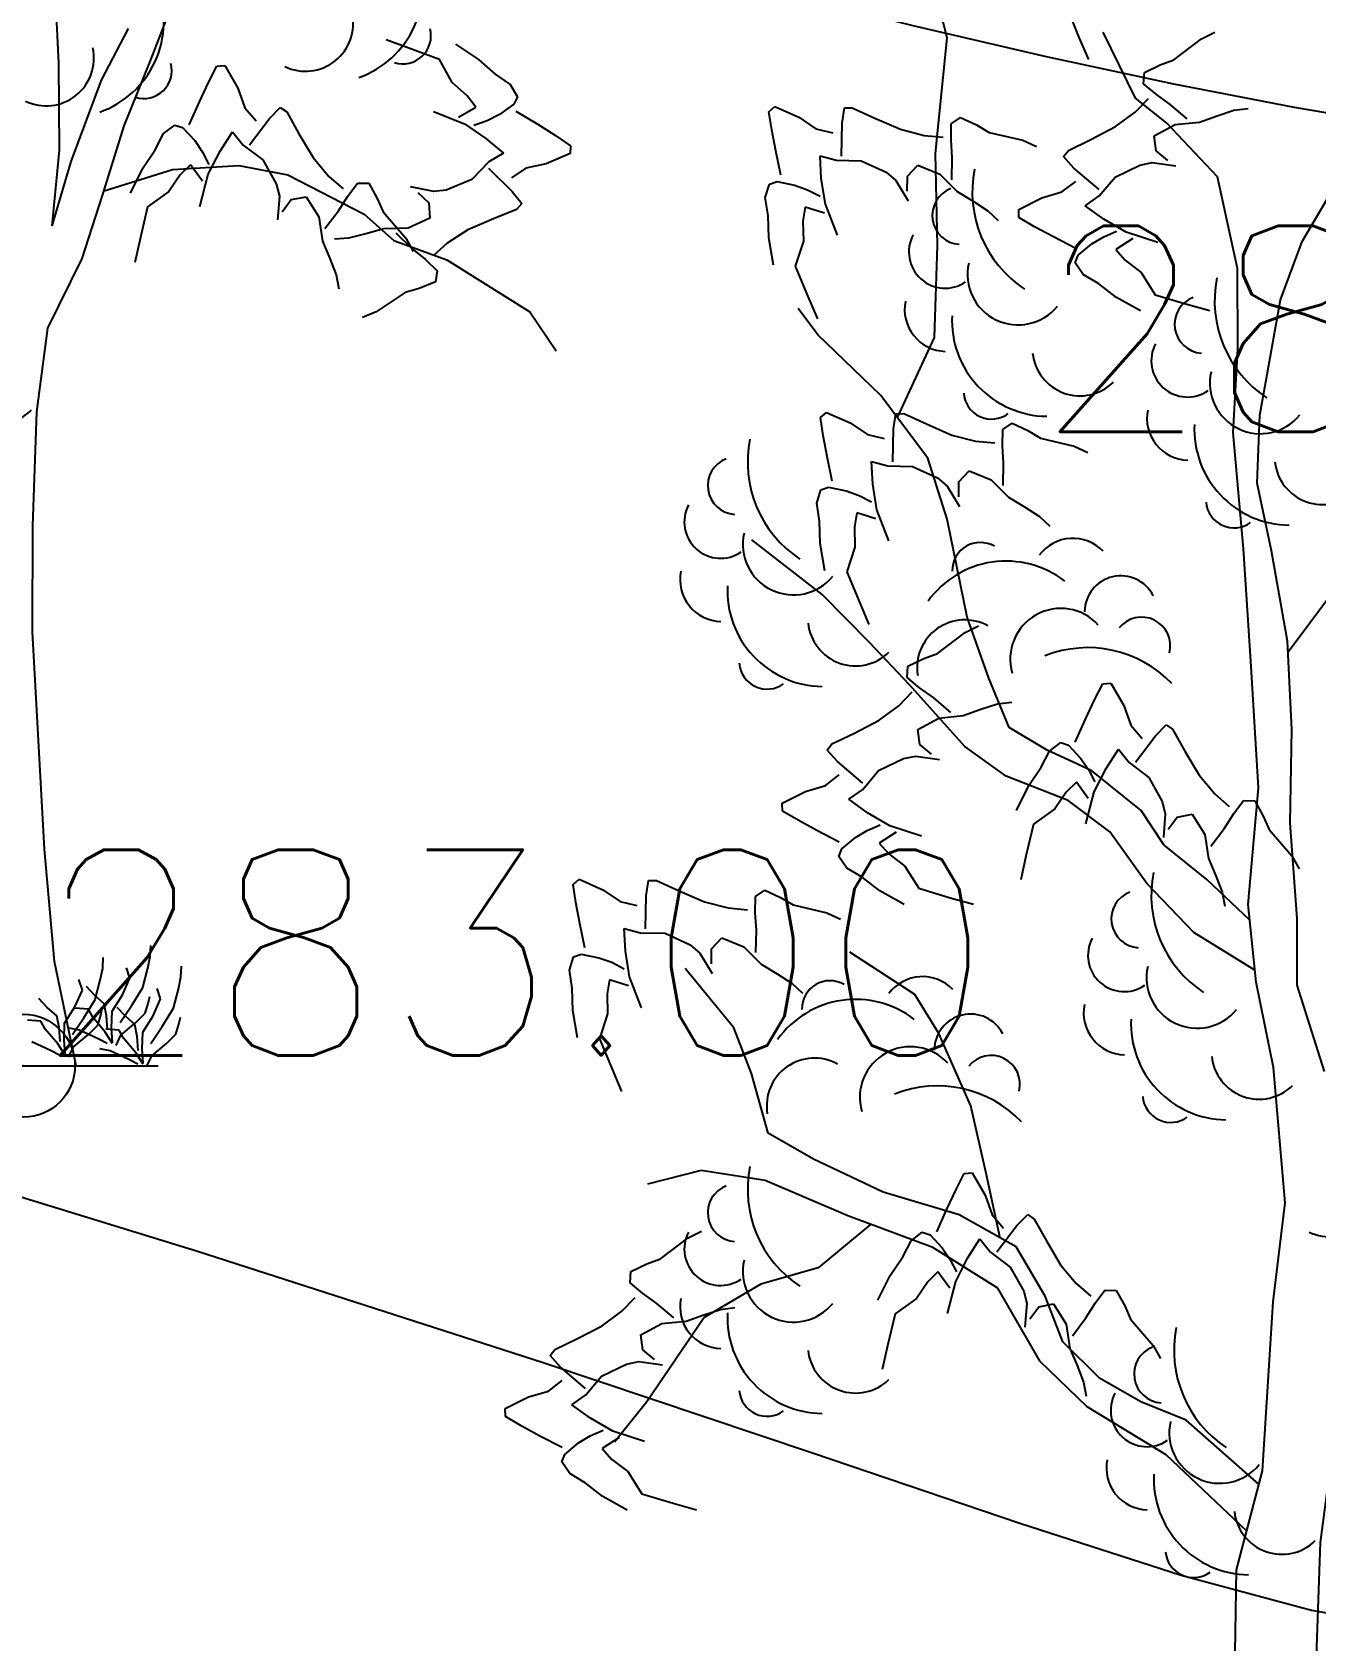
# Model space of a CAD drawing. Header units: millimetres. Extents: x 524954 to 526204, y 9523489 to 9524010.
# Drawn here: x 525739.33 to 525745.57, y 9523777.91 to 9523785.73 of the extents above; entities that cross this region are included whole.
import ezdxf
from ezdxf.enums import TextEntityAlignment as Align

# ---------------------------------------------------------------- set-up
doc = ezdxf.new("R2010")
doc.units = ezdxf.units.MM
doc.header["$PDMODE"] = 32
doc.header["$PDSIZE"] = 0.5
doc.linetypes.add('ACAD_ISO12W100', pattern=[21, 12, -3, 0, -3, 0, -3])
for name, color, linetype in [('Arbre', 34, 'ACAD_ISO12W100'), ('CN_01_00', 3, 'Continuous'), ('CN_02_00', 4, 'Continuous'), ('TopoAlt', 3, 'Continuous'), ('TOPOJIS', 7, 'Continuous')]:
    doc.layers.add(name, color=color, linetype=linetype)
doc.styles.add('Simplex 1.0', font='Simplex.shx', dxfattribs={"width": 0.99, "height": 1})

# ---------------------------------------------------------------- blocks, each defined once
blk = doc.blocks.new('TCPOINT M')
at = {"color": 0}
blk.add_point((0, 0), dxfattribs=at)
at = {"layer": 'TopoAlt', "style": 'Simplex 1.0', "width": 0.99}
blk.add_attdef('ALT', (0.15, 0.15), '', height=1, dxfattribs=at)
blk = doc.blocks.new('v088')
at = {"linetype": 'Continuous'}
for p, q in [((-1.7492, 10.4915), (-1.8168, 10.7513)), ((-1.8059, 9.9306), (-1.7492, 10.4915)), ((-0.8352, 10.1996), (-0.9911, 10.5198)), ((-0.6834, 10.0784), (-0.8352, 10.1996)), ((-0.4354, 9.8162), (-0.6834, 10.0784)), ((-1.7966, 9.483), (-1.8059, 9.9306)), ((-0.339, 9.3704), (-0.4354, 9.8162)), ((-0.0246, 9.5014), (0.1676, 9.8288)), ((-1.8121, 9.0349), (-1.7966, 9.483)), ((-0.1306, 9.2193), (-0.0246, 9.5014)), ((-0.337, 8.9787), (-0.339, 9.3704)), ((-2.3783, 9.048), (-2.4742, 9.1766)), ((-0.1861, 8.901), (-0.1306, 9.2193)), ((-2.0737, 8.7558), (-2.3783, 9.048)), ((-1.992, 8.6473), (-1.8121, 9.0349)), ((-0.3597, 8.574), (-0.337, 8.9787)), ((-0.2308, 8.6575), (-0.1861, 8.901)), ((-1.8434, 8.4497), (-2.0737, 8.7558)), ((-0.2426, 8.3277), (-0.2308, 8.6575)), ((-0.3105, 8.0091), (-0.3597, 8.574)), ((-1.7501, 8.1531), (-1.8434, 8.4497)), ((-0.1735, 7.9995), (-0.2426, 8.3277)), ((-1.6531, 7.6763), (-1.7501, 8.1531)), ((-2.3581, 7.786), (-2.6995, 8.0525)), ((-0.2742, 7.4626), (-0.3105, 8.0091)), ((-0.0959, 7.5596), (-0.1735, 7.9995)), ((-0.0934, 7.5087), (0.2621, 7.9837)), ((-2.1294, 7.5544), (-2.3581, 7.786)), ((-1.5474, 7.38), (-1.6531, 7.6763)), ((-1.9323, 7.3471), (-2.1294, 7.5544)), ((-0.0745, 7.1309), (-0.0959, 7.5596)), ((-0.2365, 6.8477), (-0.2742, 7.4626)), ((-1.4491, 7.1395), (-1.5474, 7.38)), ((-1.6648, 7.048), (-1.9323, 7.3471)), ((-1.2665, 7.0314), (-1.4491, 7.1395)), ((-0.0837, 6.6768), (-0.0745, 7.1309)), ((-1.4628, 6.9029), (-1.6648, 7.048)), ((-1.0467, 6.9303), (-1.2665, 7.0314)), ((-1.1618, 6.7848), (-1.4628, 6.9029)), ((-0.8063, 6.7363), (-1.0467, 6.9303)), ((-0.2869, 6.2807), (-0.2365, 6.8477)), ((-0.9597, 6.6336), (-1.1618, 6.7848)), ((-0.6972, 6.5707), (-0.8063, 6.7363)), ((-0.0491, 6.2111), (-0.0837, 6.6768)), ((-0.7803, 6.3824), (-0.9597, 6.6336)), ((-0.4884, 6.4009), (-0.6972, 6.5707)), ((-0.5514, 6.1446), (-0.7803, 6.3824)), ((-0.2789, 6.2036), (-0.4884, 6.4009)), ((-0.2479, 5.9022), (-0.2869, 6.2807)), ((-0.0486, 5.8877), (-0.0491, 6.2111)), ((-0.2539, 5.9607), (-0.5514, 6.1446)), ((-1.9071, 5.8427), (-2.2223, 6.0475)), ((-2.7868, 5.6812), (-3.0229, 5.9686)), ((-0.1646, 5.4873), (-0.2479, 5.9022)), ((0.0846, 5.4676), (-0.0486, 5.8877)), ((-1.7911, 5.6523), (-1.9071, 5.8427)), ((-2.7013, 5.4591), (-2.7868, 5.6812)), ((-1.6346, 5.3011), (-1.7911, 5.6523)), ((-0.1073, 4.8293), (-0.1646, 5.4873)), ((-2.6206, 5.1685), (-2.7013, 5.4591)), ((-1.5592, 4.9668), (-1.6346, 5.3011)), ((-2.4003, 5.0425), (-2.6206, 5.1685)), ((0.6191, 4.888), (0.7312, 5.1764)), ((-2.0611, 4.8817), (-2.4003, 5.0425)), ((0.1717, 4.8724), (0.1613, 5.0712)), ((0.3786, 4.7897), (0.5102, 5.0412)), ((-2.9464, 4.9876), (-3.2062, 4.92)), ((-2.6344, 4.9381), (-2.9464, 4.9876)), ((-2.2328, 4.7662), (-2.6344, 4.9381)), ((-1.4917, 4.6586), (-1.5592, 4.9668)), ((-1.6919, 4.7713), (-2.0611, 4.8817)), ((0.1743, 4.4496), (0.1717, 4.8724)), ((0.489, 4.5681), (0.6191, 4.888)), ((-1.415, 4.6154), (-1.6919, 4.7713)), ((-0.1657, 4.3492), (-0.1073, 4.8293)), ((0.2314, 4.3948), (0.3786, 4.7897)), ((-2.1227, 4.7254), (-2.3768, 4.5144)), ((-1.8192, 4.6131), (-2.2328, 4.7662)), ((-1.5041, 4.4145), (-1.8192, 4.6131)), ((-1.2732, 4.3758), (-1.415, 4.6154)), ((0.3841, 4.2301), (0.489, 4.5681)), ((-2.3768, 4.5144), (-2.655, 4.434)), ((-2.655, 4.434), (-2.9315, 4.2727)), ((-1.2976, 4.0581), (-1.5041, 4.4145)), ((0.1384, 4.0819), (0.1743, 4.4496)), ((0.1384, 4.0819), (0.2314, 4.3948)), ((-1.1877, 4.1537), (-1.2732, 4.3758)), ((-0.2169, 3.5272), (-0.1657, 4.3492)), ((0.3911, 4.2526), (0.7235, 4.3553)), ((0.7235, 4.3553), (1.0465, 4.3745)), ((1.0465, 4.3745), (1.2838, 4.3297)), ((1.2838, 4.3297), (1.6547, 4.1385)), ((-2.9315, 4.2727), (-3.209, 3.8627)), ((0.2848, 3.9233), (0.3841, 4.2301)), ((-1.0099, 3.9771), (-1.1877, 4.1537)), ((1.6547, 4.1385), (1.8004, 4.0109)), ((-1.0692, 3.839), (-1.2976, 4.0581)), ((1.8004, 4.0109), (2.0573, 3.9168)), ((-0.8085, 3.8631), (-1.0099, 3.9771)), ((0.1177, 3.584), (0.2848, 3.9233)), ((2.0573, 3.9168), (2.4606, 3.664)), ((-3.209, 3.8627), (-3.3666, 3.6666)), ((-0.6849, 3.6045), (-1.0692, 3.839)), ((-0.589, 3.7744), (-0.8085, 3.8631)), ((-0.2343, 3.4611), (-0.589, 3.7744)), ((-0.2941, 3.234), (-0.6849, 3.6045)), ((2.4606, 3.664), (2.589, 3.4739)), ((-0.3436, 3.0457), (-0.2169, 3.5272)), ((0.064, 3.1786), (0.1177, 3.584)), ((0.0445, 2.6247), (0.064, 3.1786)), ((-0.3518, 2.5418), (-0.3436, 3.0457)), ((0.0429, 2.1085), (0.0445, 2.6247)), ((0.1022, 1.0525), (0.0429, 2.1085)), ((0.151, 0.5063), (0.1022, 1.0525)), ((0.2565, 0), (0.151, 0.5063)), ((-0.6539, 0), (0.6539, 0))]:
    blk.add_line(p, q, dxfattribs=at)
at = {"color": 3, "linetype": 'Continuous'}
for p, q in [((-1.1708, 10.642), (-1.1094, 10.4942)), ((-1.1094, 10.4942), (-1.0628, 10.3867)), ((-0.648, 10.3846), (-0.514, 10.4875)), ((-0.514, 10.4875), (-0.4484, 10.5194)), ((-0.7957, 10.2682), (-0.7912, 10.3231)), ((-0.7912, 10.3231), (-0.7146, 10.3603)), ((-0.7146, 10.3603), (-0.648, 10.3846)), ((-0.7348, 10.218), (-0.7957, 10.2682)), ((-0.8359, 10.1311), (-0.7709, 10.1978)), ((-0.6662, 10.1688), (-0.7348, 10.218)), ((-0.5833, 10.0982), (-0.6662, 10.1688)), ((-2.6162, 10.1323), (-2.587, 10.1577)), ((-2.6028, 10.0456), (-2.6162, 10.1323)), ((-2.587, 10.1577), (-2.4712, 10.1066)), ((-2.4712, 10.1066), (-2.3879, 10.0492)), ((-2.2608, 10.0773), (-2.2494, 10.1511)), ((-2.2494, 10.1511), (-2.2113, 10.1522)), ((-2.2113, 10.1522), (-2.101, 10.101)), ((-2.101, 10.101), (-1.977, 10.0475)), ((-1.7301, 10.0737), (-1.6848, 10.1049)), ((-1.6848, 10.1049), (-1.6075, 10.069)), ((-0.9313, 10.0604), (-0.8359, 10.1311)), ((-0.5231, 10.0829), (-0.4378, 10.1134)), ((-0.4378, 10.1134), (-0.3559, 10.1397)), ((-0.3559, 10.1397), (-0.2873, 10.1487)), ((-2.5835, 9.9428), (-2.6028, 10.0456)), ((-2.3879, 10.0492), (-2.3057, 10.0298)), ((-2.2643, 9.9167), (-2.2608, 10.0773)), ((-1.977, 10.0475), (-1.8618, 10.0181)), ((-1.8618, 10.0181), (-1.7691, 10.0099)), ((-1.7305, 9.9947), (-1.7301, 10.0737)), ((-1.6075, 10.069), (-1.5466, 10.0327)), ((-1.5466, 10.0327), (-1.3822, 9.9939)), ((-1.0512, 9.9981), (-0.9313, 10.0604)), ((-0.7431, 10.0152), (-0.6418, 10.0712)), ((-0.7336, 9.9427), (-0.7431, 10.0152)), ((-0.6418, 10.0712), (-0.5231, 10.0829)), ((-2.5582, 9.8238), (-2.5835, 9.9428)), ((-1.7254, 9.9105), (-1.7305, 9.9947)), ((-1.3822, 9.9939), (-1.316, 9.9632)), ((-1.1838, 9.9148), (-1.1606, 9.945)), ((-1.1606, 9.945), (-1.0512, 9.9981)), ((-0.677, 9.8958), (-0.7336, 9.9427)), ((-2.3678, 9.9191), (-2.2883, 9.8969)), ((-2.3619, 9.8077), (-2.3678, 9.9191)), ((-2.2883, 9.8969), (-2.1685, 9.895)), ((-2.1685, 9.895), (-2.0471, 9.8386)), ((-1.9432, 9.8199), (-1.893, 9.873)), ((-1.893, 9.873), (-1.7856, 9.8299)), ((-1.7277, 9.8016), (-1.7254, 9.9105)), ((-1.1339, 9.8592), (-1.1838, 9.9148)), ((-1.0116, 9.755), (-1.1339, 9.8592)), ((-0.9342, 9.8156), (-0.8138, 9.874)), ((-0.8138, 9.874), (-0.7533, 9.8858)), ((-0.7533, 9.8858), (-0.6387, 9.8698)), ((-2.634, 9.7155), (-2.6142, 9.7814)), ((-2.6142, 9.7814), (-2.5764, 9.7933)), ((-2.5764, 9.7933), (-2.4916, 9.7768)), ((-2.4916, 9.7768), (-2.4283, 9.7541)), ((-2.3419, 9.6831), (-2.3619, 9.8077)), ((-2.0471, 9.8386), (-1.9997, 9.7992)), ((-1.9997, 9.7992), (-1.9397, 9.7002)), ((-1.9438, 9.7464), (-1.9432, 9.8199)), ((-1.7856, 9.8299), (-1.7015, 9.7452)), ((-1.1923, 9.7429), (-1.1254, 9.7944)), ((-1.0114, 9.724), (-0.9342, 9.8156)), ((-2.6206, 9.6288), (-2.634, 9.7155)), ((-2.4283, 9.7541), (-2.3676, 9.7232)), ((-1.7015, 9.7452), (-1.624, 9.6985)), ((-1.624, 9.6985), (-1.5519, 9.6516)), ((-1.4022, 9.6572), (-1.2895, 9.7147)), ((-1.2895, 9.7147), (-1.1923, 9.7429)), ((-1.0789, 9.6763), (-1.0114, 9.724)), ((-2.6175, 9.52), (-2.6206, 9.6288)), ((-2.4395, 9.6694), (-2.4511, 9.6011)), ((-2.3461, 9.6395), (-2.4395, 9.6694)), ((-2.2831, 9.5325), (-2.3419, 9.6831)), ((-1.5519, 9.6516), (-1.5015, 9.6041)), ((-1.401, 9.6186), (-1.4022, 9.6572)), ((-1.3254, 9.5742), (-1.401, 9.6186)), ((-0.9888, 9.6106), (-1.0789, 9.6763)), ((-2.4511, 9.6011), (-2.4483, 9.5032)), ((-1.2335, 9.5242), (-1.3254, 9.5742)), ((-0.9892, 9.5252), (-0.9269, 9.5527)), ((-0.8796, 9.5473), (-0.9888, 9.6106)), ((-0.7257, 9.4976), (-0.8796, 9.5473)), ((-2.5946, 9.3874), (-2.6175, 9.52)), ((-2.4483, 9.5032), (-2.4883, 9.3823)), ((-1.1253, 9.4685), (-1.2335, 9.5242)), ((-1.1132, 9.4352), (-1.0467, 9.4905)), ((-1.0467, 9.4905), (-0.9892, 9.5252)), ((-0.8484, 9.5165), (-0.9306, 9.463)), ((-0.9306, 9.463), (-0.885, 9.4108)), ((-2.4883, 9.3823), (-2.4269, 9.2344)), ((-1.1278, 9.3984), (-1.1132, 9.4352)), ((-1.0892, 9.3413), (-1.1278, 9.3984)), ((-0.885, 9.4108), (-0.8073, 9.3511)), ((-1.0136, 9.2969), (-1.0892, 9.3413)), ((-0.8073, 9.3511), (-0.7389, 9.2437)), ((-2.4269, 9.2344), (-2.3802, 9.1269)), ((-0.9273, 9.2307), (-1.0136, 9.2969)), ((-0.81, 9.1646), (-0.9273, 9.2307)), ((-0.7389, 9.2437), (-0.5855, 9.1979)), ((-0.5855, 9.1979), (-0.4727, 9.1661)), ((-2.3661, 8.6466), (-2.3369, 8.6719)), ((-2.3527, 8.5599), (-2.3661, 8.6466)), ((-2.3369, 8.6719), (-2.2212, 8.6209)), ((-2.2212, 8.6209), (-2.1379, 8.5634)), ((-2.0108, 8.5916), (-1.9993, 8.6654)), ((-1.9993, 8.6654), (-1.9613, 8.6665)), ((-1.9613, 8.6665), (-1.8509, 8.6153)), ((-1.8509, 8.6153), (-1.7269, 8.5617)), ((-1.4801, 8.5879), (-1.4347, 8.6192)), ((-1.4347, 8.6192), (-1.3575, 8.5833)), ((-2.3334, 8.4571), (-2.3527, 8.5599)), ((-2.1379, 8.5634), (-2.0557, 8.544)), ((-2.0143, 8.4309), (-2.0108, 8.5916)), ((-1.7269, 8.5617), (-1.6118, 8.5324)), ((-1.6118, 8.5324), (-1.519, 8.5242)), ((-1.4805, 8.509), (-1.4801, 8.5879)), ((-1.3575, 8.5833), (-1.2966, 8.547)), ((-1.2966, 8.547), (-1.1322, 8.5082)), ((-2.3082, 8.3381), (-2.3334, 8.4571)), ((-1.4754, 8.4248), (-1.4805, 8.509)), ((-1.1322, 8.5082), (-1.066, 8.4775)), ((-2.1178, 8.4334), (-2.0382, 8.4112)), ((-2.1118, 8.322), (-2.1178, 8.4334)), ((-2.0382, 8.4112), (-1.9184, 8.4092)), ((-1.9184, 8.4092), (-1.7971, 8.3529)), ((-1.6931, 8.3341), (-1.643, 8.3873)), ((-1.643, 8.3873), (-1.5356, 8.3441)), ((-1.4776, 8.3159), (-1.4754, 8.4248)), ((-2.384, 8.2298), (-2.3641, 8.2956)), ((-2.3641, 8.2956), (-2.3264, 8.3076)), ((-2.3264, 8.3076), (-2.2415, 8.291)), ((-2.2415, 8.291), (-2.1783, 8.2684)), ((-2.0919, 8.1974), (-2.1118, 8.322)), ((-1.7971, 8.3529), (-1.7497, 8.3134)), ((-1.7497, 8.3134), (-1.6897, 8.2145)), ((-1.6937, 8.2606), (-1.6931, 8.3341)), ((-1.5356, 8.3441), (-1.4515, 8.2595)), ((-2.3706, 8.1431), (-2.384, 8.2298)), ((-2.1783, 8.2684), (-2.1175, 8.2375)), ((-1.4515, 8.2595), (-1.374, 8.2128)), ((-1.374, 8.2128), (-1.3019, 8.1659)), ((-2.3674, 8.0343), (-2.3706, 8.1431)), ((-2.1895, 8.1837), (-2.2011, 8.1153)), ((-2.0961, 8.1537), (-2.1895, 8.1837)), ((-2.0331, 8.0467), (-2.0919, 8.1974)), ((-1.3019, 8.1659), (-1.2515, 8.1184)), ((-2.2011, 8.1153), (-2.1982, 8.0174)), ((-2.3445, 7.9016), (-2.3674, 8.0343)), ((-2.1982, 8.0174), (-2.2383, 7.8966)), ((-2.2383, 7.8966), (-2.1768, 7.7487)), ((-2.1768, 7.7487), (-2.1302, 7.6412)), ((-1.7972, 7.4997), (-1.6632, 7.6026)), ((-1.6632, 7.6026), (-1.5976, 7.6345)), ((-1.9448, 7.3833), (-1.9404, 7.4382)), ((-1.9404, 7.4382), (-1.8638, 7.4754)), ((-1.8638, 7.4754), (-1.7972, 7.4997)), ((-1.8839, 7.3331), (-1.9448, 7.3833)), ((-1.0336, 7.2746), (-0.9936, 7.3527)), ((-0.9936, 7.3527), (-0.9551, 7.3561)), ((-0.9551, 7.3561), (-0.8913, 7.2468)), ((-1.985, 7.2461), (-1.9201, 7.3129)), ((-1.8154, 7.2839), (-1.8839, 7.3331)), ((-1.7325, 7.2133), (-1.8154, 7.2839)), ((-1.0783, 7.18), (-1.0336, 7.2746)), ((-2.0805, 7.1754), (-1.985, 7.2461)), ((-1.791, 7.1862), (-1.6722, 7.1979)), ((-1.6722, 7.1979), (-1.587, 7.2285)), ((-1.587, 7.2285), (-1.5051, 7.2548)), ((-1.5051, 7.2548), (-1.4365, 7.2638)), ((-0.8913, 7.2468), (-0.8575, 7.1514)), ((-2.2004, 7.1132), (-2.0805, 7.1754)), ((-1.8923, 7.1303), (-1.791, 7.1862)), ((-1.8828, 7.0578), (-1.8923, 7.1303)), ((-1.1277, 7.0688), (-1.0783, 7.18)), ((-0.8575, 7.1514), (-0.8023, 7.0875)), ((-0.7381, 7.0997), (-0.6855, 7.1528)), ((-0.6855, 7.1528), (-0.654, 7.1313)), ((-0.654, 7.1313), (-0.5947, 7.0251)), ((-2.333, 7.0298), (-2.3098, 7.06)), ((-2.3098, 7.06), (-2.2004, 7.1132)), ((-1.8262, 7.0109), (-1.8828, 7.0578)), ((-1.2526, 7.0255), (-1.1978, 7.0672)), ((-1.1978, 7.0672), (-1.1602, 7.0548)), ((-1.1602, 7.0548), (-1.1012, 6.9916)), ((-0.8351, 6.9716), (-0.7381, 7.0997)), ((-2.283, 6.9743), (-2.333, 7.0298)), ((-2.1607, 6.8701), (-2.283, 6.9743)), ((-2.0833, 6.9307), (-1.963, 6.9891)), ((-1.963, 6.9891), (-1.9025, 7.0009)), ((-1.9025, 7.0009), (-1.7879, 6.9849)), ((-1.2925, 6.9474), (-1.2526, 7.0255)), ((-1.1012, 6.9916), (-1.0633, 6.9361)), ((-0.978, 6.9406), (-0.9175, 7.0343)), ((-0.9175, 7.0343), (-0.8661, 6.9697)), ((-0.8661, 6.9697), (-0.7702, 6.8978)), ((-0.5947, 7.0251), (-0.5257, 6.909)), ((-2.3415, 6.858), (-2.2745, 6.9095)), ((-2.1606, 6.8391), (-2.0833, 6.9307)), ((-1.3538, 6.8575), (-1.2925, 6.9474)), ((-1.0633, 6.9361), (-1.0322, 6.8755)), ((-1.0349, 6.828), (-0.978, 6.9406)), ((-0.7702, 6.8978), (-0.705, 6.781)), ((-0.5257, 6.909), (-0.4496, 6.8178)), ((-2.5514, 6.7723), (-2.4387, 6.8298)), ((-2.4387, 6.8298), (-2.3415, 6.858)), ((-2.228, 6.7914), (-2.1606, 6.8391)), ((-1.413, 6.7366), (-1.3538, 6.8575)), ((-1.1715, 6.8255), (-1.2266, 6.7446)), ((-1.122, 6.8741), (-1.1715, 6.8255)), ((-1.0639, 6.7951), (-1.122, 6.8741)), ((-1.0757, 6.6715), (-1.0349, 6.828)), ((-0.4496, 6.8178), (-0.3793, 6.7567)), ((-2.5502, 6.7337), (-2.5514, 6.7723)), ((-2.4746, 6.6893), (-2.5502, 6.7337)), ((-2.1379, 6.7256), (-2.228, 6.7914)), ((-2.0288, 6.6624), (-2.1379, 6.7256)), ((-1.2266, 6.7446), (-1.3299, 6.6702)), ((-0.705, 6.781), (-0.6897, 6.7213)), ((-0.357, 6.7218), (-0.3104, 6.7855)), ((-0.3104, 6.7855), (-0.2553, 6.7842)), ((-0.2553, 6.7842), (-0.2138, 6.7099)), ((-2.3827, 6.6392), (-2.4746, 6.6893)), ((-2.1384, 6.6402), (-2.076, 6.6678)), ((-1.8748, 6.6127), (-2.0288, 6.6624)), ((-1.3299, 6.6702), (-1.3669, 6.5144)), ((-0.6897, 6.7213), (-0.6991, 6.6059)), ((-0.6753, 6.6457), (-0.6318, 6.7049)), ((-0.6318, 6.7049), (-0.56, 6.7185)), ((-0.56, 6.7185), (-0.4983, 6.6206)), ((-0.4679, 6.5637), (-0.4022, 6.6506)), ((-0.4022, 6.6506), (-0.357, 6.7218)), ((-0.2138, 6.7099), (-0.1857, 6.6447)), ((-2.2745, 6.5836), (-2.3827, 6.6392)), ((-2.2624, 6.5503), (-2.1959, 6.6055)), ((-2.1959, 6.6055), (-2.1384, 6.6402)), ((-1.9976, 6.6315), (-2.0798, 6.5781)), ((-2.0798, 6.5781), (-2.0342, 6.5259)), ((-0.4983, 6.6206), (-0.4798, 6.5027)), ((-0.1857, 6.6447), (-0.0753, 6.5169)), ((-2.2769, 6.5134), (-2.2624, 6.5503)), ((-2.2384, 6.4564), (-2.2769, 6.5134)), ((-2.0342, 6.5259), (-1.9565, 6.4662)), ((-1.3669, 6.5144), (-1.3922, 6.3999)), ((-0.4798, 6.5027), (-0.4444, 6.4194)), ((-0.0753, 6.5169), (-0.0397, 6.4532)), ((-2.1628, 6.412), (-2.2384, 6.4564)), ((-2.0765, 6.3457), (-2.1628, 6.412)), ((-1.9565, 6.4662), (-1.8881, 6.3588)), ((-0.4444, 6.4194), (-0.4135, 6.3391)), ((-3.5682, 6.3771), (-3.539, 6.4025)), ((-3.5548, 6.2904), (-3.5682, 6.3771)), ((-3.539, 6.4025), (-3.4232, 6.3514)), ((-3.4232, 6.3514), (-3.3399, 6.2939)), ((-3.2129, 6.3221), (-3.2014, 6.3959)), ((-3.2014, 6.3959), (-3.1633, 6.397)), ((-3.1633, 6.397), (-3.053, 6.3458)), ((-3.053, 6.3458), (-2.929, 6.2922)), ((-2.6821, 6.3185), (-2.6368, 6.3497)), ((-2.6368, 6.3497), (-2.5596, 6.3138)), ((-1.9592, 6.2797), (-2.0765, 6.3457)), ((-1.8881, 6.3588), (-1.7347, 6.313)), ((-0.4135, 6.3391), (-0.4006, 6.2711)), ((-3.5355, 6.1876), (-3.5548, 6.2904)), ((-3.3399, 6.2939), (-3.2577, 6.2746)), ((-3.2164, 6.1615), (-3.2129, 6.3221)), ((-2.929, 6.2922), (-2.8139, 6.2629)), ((-2.8139, 6.2629), (-2.7211, 6.2547)), ((-2.6826, 6.2395), (-2.6821, 6.3185)), ((-2.5596, 6.3138), (-2.4986, 6.2775)), ((-2.4986, 6.2775), (-2.3343, 6.2387)), ((-1.7347, 6.313), (-1.6219, 6.2812)), ((-3.5103, 6.0686), (-3.5355, 6.1876)), ((-2.6774, 6.1553), (-2.6826, 6.2395)), ((-2.3343, 6.2387), (-2.2681, 6.208)), ((-3.3198, 6.1639), (-3.2403, 6.1417)), ((-3.3139, 6.0525), (-3.3198, 6.1639)), ((-3.2403, 6.1417), (-3.1205, 6.1398)), ((-3.1205, 6.1398), (-2.9991, 6.0834)), ((-2.8952, 6.0647), (-2.845, 6.1178)), ((-2.845, 6.1178), (-2.7377, 6.0747)), ((-2.6797, 6.0464), (-2.6774, 6.1553)), ((-3.5861, 5.9603), (-3.5662, 6.0262)), ((-3.5662, 6.0262), (-3.5284, 6.0381)), ((-3.5284, 6.0381), (-3.4436, 6.0215)), ((-3.4436, 6.0215), (-3.3804, 5.9989)), ((-3.294, 5.9279), (-3.3139, 6.0525)), ((-2.9991, 6.0834), (-2.9517, 6.044)), ((-2.9517, 6.044), (-2.8917, 5.945)), ((-2.8958, 5.9912), (-2.8952, 6.0647)), ((-2.7377, 6.0747), (-2.6536, 5.99)), ((-3.5727, 5.8736), (-3.5861, 5.9603)), ((-3.3804, 5.9989), (-3.3196, 5.968)), ((-2.6536, 5.99), (-2.576, 5.9433)), ((-2.576, 5.9433), (-2.5039, 5.8964)), ((-3.5695, 5.7648), (-3.5727, 5.8736)), ((-3.3915, 5.9142), (-3.4031, 5.8459)), ((-3.2981, 5.8843), (-3.3915, 5.9142)), ((-3.2352, 5.7773), (-3.294, 5.9279)), ((-2.5039, 5.8964), (-2.4536, 5.8489)), ((-3.4031, 5.8459), (-3.4003, 5.748)), ((-3.5466, 5.6322), (-3.5695, 5.7648)), ((-3.4003, 5.748), (-3.4403, 5.6271)), ((-3.4403, 5.6271), (-3.3789, 5.4792)), ((-3.3789, 5.4792), (-3.3323, 5.3717)), ((-1.7068, 4.8945), (-1.6668, 4.9726)), ((-1.6668, 4.9726), (-1.6283, 4.976)), ((-1.6283, 4.976), (-1.5645, 4.8667)), ((1.8724, 4.9461), (1.762, 4.9854)), ((2.0224, 4.89), (1.8724, 4.9461)), ((2.0987, 4.9642), (2.2113, 4.8904)), ((-1.7514, 4.7999), (-1.7068, 4.8945)), ((-1.5645, 4.8667), (-1.5307, 4.7714)), ((0.8993, 4.7791), (0.9393, 4.8572)), ((0.9393, 4.8572), (0.9778, 4.8606)), ((0.9778, 4.8606), (1.0416, 4.7513)), ((2.0834, 4.7783), (2.0224, 4.89)), ((2.2113, 4.8904), (2.2929, 4.8185)), ((-1.8008, 4.6887), (-1.7514, 4.7999)), ((-1.5307, 4.7714), (-1.4755, 4.7074)), ((-1.4112, 4.7196), (-1.3587, 4.7727)), ((-1.3587, 4.7727), (-1.3272, 4.7513)), ((0.8546, 4.6845), (0.8993, 4.7791)), ((2.1569, 4.7135), (2.0834, 4.7783)), ((2.2929, 4.8185), (2.3654, 4.7691)), ((-3.0095, 4.66), (-2.9439, 4.6918)), ((-1.5083, 4.5916), (-1.4112, 4.7196)), ((-1.3272, 4.7513), (-1.2679, 4.6451)), ((1.0416, 4.7513), (1.0754, 4.656)), ((2.1989, 4.6584), (2.1569, 4.7135)), ((2.3654, 4.7691), (2.4, 4.7096)), ((2.4, 4.7096), (2.383, 4.6739)), ((-3.1435, 4.5571), (-3.0095, 4.66)), ((-1.9657, 4.5674), (-1.9257, 4.6454)), ((-1.9257, 4.6454), (-1.871, 4.6871)), ((-1.871, 4.6871), (-1.8334, 4.6747)), ((-1.8334, 4.6747), (-1.7744, 4.6115)), ((-1.6512, 4.5605), (-1.5907, 4.6542)), ((-1.5907, 4.6542), (-1.5392, 4.5896)), ((-1.2679, 4.6451), (-1.1988, 4.529)), ((0.8053, 4.5733), (0.8546, 4.6845)), ((1.0754, 4.656), (1.1306, 4.592)), ((1.1948, 4.6042), (1.2474, 4.6573)), ((1.2474, 4.6573), (1.2789, 4.6359)), ((1.2789, 4.6359), (1.3382, 4.5297)), ((1.9921, 4.6376), (2.1424, 4.5777)), ((2.1133, 4.6106), (2.1989, 4.6584)), ((2.3129, 4.6232), (2.2532, 4.5924)), ((2.383, 4.6739), (2.3129, 4.6232)), ((2.3928, 4.6398), (2.497, 4.577)), ((-3.2101, 4.5328), (-3.1435, 4.5571)), ((-2.0269, 4.4774), (-1.9657, 4.5674)), ((-1.7744, 4.6115), (-1.7365, 4.5561)), ((-1.7365, 4.5561), (-1.7054, 4.4954)), ((-1.7081, 4.4479), (-1.6512, 4.5605)), ((-1.5392, 4.5896), (-1.4434, 4.5178)), ((0.6804, 4.53), (0.7351, 4.5718)), ((0.7351, 4.5718), (0.7727, 4.5593)), ((0.7727, 4.5593), (0.8317, 4.4961)), ((0.9549, 4.4451), (1.0154, 4.5388)), ((1.0154, 4.5388), (1.0668, 4.4742)), ((1.0978, 4.4762), (1.1948, 4.6042)), ((2.1424, 4.5777), (2.247, 4.5072)), ((2.2532, 4.5924), (2.1892, 4.5691)), ((2.497, 4.577), (2.5853, 4.5209)), ((-3.2911, 4.4407), (-3.2867, 4.4956)), ((-3.2867, 4.4956), (-3.2101, 4.5328)), ((-2.0862, 4.3565), (-2.0269, 4.4774)), ((-1.7952, 4.494), (-1.8447, 4.4455)), ((-1.7371, 4.415), (-1.7952, 4.494)), ((-1.4434, 4.5178), (-1.3781, 4.401)), ((-1.1988, 4.529), (-1.1228, 4.4377)), ((0.6404, 4.452), (0.6804, 4.53)), ((0.8317, 4.4961), (0.8696, 4.4407)), ((1.0668, 4.4742), (1.1627, 4.4024)), ((1.3382, 4.5297), (1.4072, 4.4136)), ((2.247, 4.5072), (2.3325, 4.4356)), ((2.5853, 4.5209), (2.6578, 4.4715)), ((2.6578, 4.4715), (2.6564, 4.4329)), ((-3.2303, 4.3905), (-3.2911, 4.4407)), ((-3.1617, 4.3413), (-3.2303, 4.3905)), ((-1.8447, 4.4455), (-1.8998, 4.3645)), ((-1.7488, 4.2914), (-1.7081, 4.4479)), ((-1.3781, 4.401), (-1.3629, 4.3412)), ((-1.1228, 4.4377), (-1.0524, 4.3767)), ((-1.0302, 4.3418), (-0.9835, 4.4054)), ((-0.9835, 4.4054), (-0.9285, 4.4041)), ((-0.9285, 4.4041), (-0.8869, 4.3298)), ((0.5791, 4.362), (0.6404, 4.452)), ((0.8109, 4.3786), (0.7614, 4.3301)), ((0.869, 4.2996), (0.8109, 4.3786)), ((0.8696, 4.4407), (0.9007, 4.38)), ((0.898, 4.3325), (0.9549, 4.4451)), ((1.1627, 4.4024), (1.228, 4.2856)), ((1.4072, 4.4136), (1.4833, 4.3223)), ((2.262, 4.3926), (2.1788, 4.3064)), ((2.3325, 4.4356), (2.262, 4.3926)), ((2.5401, 4.3831), (2.4412, 4.3615)), ((2.6564, 4.4329), (2.5401, 4.3831)), ((-3.4268, 4.2328), (-3.3314, 4.3035)), ((-3.3314, 4.3035), (-3.2664, 4.3702)), ((-3.0788, 4.2707), (-3.1617, 4.3413)), ((-2.9333, 4.2859), (-2.8514, 4.3121)), ((-2.8514, 4.3121), (-2.7828, 4.3211)), ((-1.8998, 4.3645), (-2.0031, 4.2901)), ((-1.3629, 4.3412), (-1.3723, 4.2259)), ((-1.3485, 4.2656), (-1.3049, 4.3248)), ((-1.3049, 4.3248), (-1.2331, 4.3384)), ((-1.2331, 4.3384), (-1.1715, 4.2405)), ((-1.0754, 4.2705), (-1.0302, 4.3418)), ((-0.8869, 4.3298), (-0.8589, 4.2646)), ((0.5199, 4.2411), (0.5791, 4.362)), ((0.7614, 4.3301), (0.7063, 4.2491)), ((0.8572, 4.176), (0.898, 4.3325)), ((1.4833, 4.3223), (1.5536, 4.2613)), ((2.1788, 4.3064), (2.0548, 4.2561)), ((2.2601, 4.3616), (2.3751, 4.2494)), ((2.4412, 4.3615), (2.371, 4.3146)), ((-3.5467, 4.1705), (-3.4268, 4.2328)), ((-3.2386, 4.1877), (-3.1373, 4.2436)), ((-3.1373, 4.2436), (-3.0186, 4.2553)), ((-3.0186, 4.2553), (-2.9333, 4.2859)), ((-2.0031, 4.2901), (-2.0401, 4.1343)), ((-1.1715, 4.2405), (-1.153, 4.1227)), ((-1.1411, 4.1837), (-1.0754, 4.2705)), ((-0.8589, 4.2646), (-0.7485, 4.1368)), ((0.7063, 4.2491), (0.603, 4.1747)), ((1.228, 4.2856), (1.2432, 4.2258)), ((1.2432, 4.2258), (1.2338, 4.1105)), ((1.3011, 4.2094), (1.373, 4.223)), ((1.373, 4.223), (1.4346, 4.1251)), ((1.5307, 4.1551), (1.5759, 4.2264)), ((1.5759, 4.2264), (1.6226, 4.29)), ((1.6226, 4.29), (1.6776, 4.2887)), ((1.6776, 4.2887), (1.7191, 4.2144)), ((1.9936, 4.2484), (1.8803, 4.2721)), ((1.9168, 4.2436), (1.9701, 4.193)), ((2.0548, 4.2561), (1.9936, 4.2484)), ((2.3751, 4.2494), (2.4212, 4.1906)), ((-3.6561, 4.1174), (-3.5467, 4.1705)), ((-3.2291, 4.1152), (-3.2386, 4.1877)), ((0.603, 4.1747), (0.566, 4.0189)), ((1.2576, 4.1502), (1.3011, 4.2094)), ((1.465, 4.0683), (1.5307, 4.1551)), ((1.7191, 4.2144), (1.7472, 4.1493)), ((1.7472, 4.1493), (1.8576, 4.0214)), ((1.9701, 4.193), (1.9747, 4.12)), ((2.396, 4.1621), (2.2833, 4.1164)), ((2.4212, 4.1906), (2.396, 4.1621)), ((-3.6793, 4.0872), (-3.6561, 4.1174)), ((-3.6294, 4.0317), (-3.6793, 4.0872)), ((-3.1725, 4.0683), (-3.2291, 4.1152)), ((-2.0401, 4.1343), (-2.0653, 4.0199)), ((-1.153, 4.1227), (-1.1176, 4.0393)), ((-0.7485, 4.1368), (-0.7129, 4.0731)), ((1.4346, 4.1251), (1.4531, 4.0073)), ((1.7506, 4.0673), (1.6636, 4.0426)), ((1.8699, 4.071), (1.7506, 4.0673)), ((1.9747, 4.12), (1.8699, 4.071)), ((2.2833, 4.1164), (2.1595, 4.0623)), ((-3.5071, 3.9275), (-3.6294, 4.0317)), ((-3.5069, 3.8964), (-3.4297, 3.988)), ((-3.4297, 3.988), (-3.3093, 4.0465)), ((-3.3093, 4.0465), (-3.2488, 4.0583)), ((-3.2488, 4.0583), (-3.1342, 4.0423)), ((-1.1176, 4.0393), (-1.0867, 3.9591)), ((0.566, 4.0189), (0.5407, 3.9045)), ((1.4531, 4.0073), (1.4885, 3.9239)), ((1.5801, 4.0219), (1.511, 4.0175)), ((1.6636, 4.0426), (1.5801, 4.0219)), ((1.8097, 4.0479), (1.8877, 3.9719)), ((1.8576, 4.0214), (1.8932, 3.9577)), ((2.0595, 3.9982), (1.9902, 3.936)), ((2.1595, 4.0623), (2.0595, 3.9982)), ((-3.785, 3.8871), (-3.6878, 3.9154)), ((-3.6878, 3.9154), (-3.6208, 3.9668)), ((-1.0867, 3.9591), (-1.0738, 3.891)), ((1.4885, 3.9239), (1.5194, 3.8437)), ((1.8877, 3.9719), (1.9528, 3.9182)), ((1.9528, 3.9182), (2.0102, 3.864)), ((-3.8977, 3.8297), (-3.785, 3.8871)), ((-3.5743, 3.8488), (-3.5069, 3.8964)), ((-3.4842, 3.783), (-3.5743, 3.8488)), ((1.5194, 3.8437), (1.5323, 3.7756)), ((2.0102, 3.864), (2.002, 3.8096)), ((-3.8965, 3.791), (-3.8977, 3.8297)), ((-3.8209, 3.7466), (-3.8965, 3.791)), ((-3.3751, 3.7197), (-3.4842, 3.783)), ((1.855, 3.7579), (1.7144, 3.6642)), ((1.9231, 3.7776), (1.855, 3.7579)), ((2.002, 3.8096), (1.9231, 3.7776)), ((-3.729, 3.6966), (-3.8209, 3.7466)), ((-3.6208, 3.641), (-3.729, 3.6966)), ((-3.5422, 3.6629), (-3.4847, 3.6976)), ((-3.4847, 3.6976), (-3.4223, 3.7252)), ((-3.3439, 3.6889), (-3.4261, 3.6355)), ((-3.2212, 3.6701), (-3.3751, 3.7197)), ((-3.6232, 3.5708), (-3.6087, 3.6076)), ((-3.6087, 3.6076), (-3.5422, 3.6629)), ((-3.4261, 3.6355), (-3.3805, 3.5833)), ((1.7144, 3.6642), (1.6468, 3.6368)), ((-3.5847, 3.5138), (-3.6232, 3.5708)), ((-3.3805, 3.5833), (-3.3028, 3.5236)), ((-3.3028, 3.5236), (-3.2344, 3.4162)), ((-3.5091, 3.4694), (-3.5847, 3.5138)), ((-3.4228, 3.4031), (-3.5091, 3.4694)), ((-3.3055, 3.337), (-3.4228, 3.4031)), ((-3.2344, 3.4162), (-3.081, 3.3703)), ((-3.081, 3.3703), (-2.9682, 3.3386)), ((0.6155, 0.5313), (0.6179, 0.5842)), ((0.3726, 0.4159), (0.3847, 0.4736)), ((0.3847, 0.4736), (0.3871, 0.5265)), ((0.5169, 0.4255), (0.5001, 0.476)), ((0.5794, 0.3798), (0.6034, 0.4736)), ((0.6034, 0.4736), (0.6155, 0.5313)), ((0.7645, 0.4303), (0.7669, 0.4832)), ((0.2861, 0.3678), (0.2693, 0.4183)), ((0.3486, 0.3221), (0.3726, 0.4159)), ((0.4808, 0.3438), (0.5169, 0.4255)), ((0.7525, 0.3726), (0.7645, 0.4303)), ((0.1154, 0.2837), (0.0745, 0.327)), ((0.25, 0.2861), (0.2861, 0.3678)), ((0.2933, 0.2332), (0.3486, 0.3221)), ((0.3462, 0.3414), (0.3053, 0.3847)), ((0.3919, 0.3005), (0.3462, 0.3414)), ((0.4303, 0.2645), (0.4808, 0.3438)), ((0.5241, 0.2909), (0.5794, 0.3798)), ((0.6058, 0.3029), (0.6131, 0.3366)), ((0.6299, 0.2428), (0.6659, 0.3246)), ((0.6659, 0.3246), (0.6491, 0.375)), ((0.7285, 0.2789), (0.7525, 0.3726)), ((0.1611, 0.2428), (0.1154, 0.2837)), ((0.1731, 0.1851), (0.1611, 0.2428)), ((0.1995, 0.2068), (0.25, 0.2861)), ((0.3149, 0.2741), (0.25, 0.2789)), ((0.3366, 0.2356), (0.3149, 0.2741)), ((0.3967, 0.1635), (0.3366, 0.2356)), ((0.3606, 0.1971), (0.375, 0.2452)), ((0.375, 0.2452), (0.3823, 0.2789)), ((0.4039, 0.2428), (0.3919, 0.3005)), ((0.4087, 0.1755), (0.4039, 0.2428)), ((0.4279, 0.1827), (0.4303, 0.2645)), ((0.4953, 0.2404), (0.4544, 0.2837)), ((0.4688, 0.2092), (0.5241, 0.2909)), ((0.5409, 0.1995), (0.4953, 0.2404)), ((0.5457, 0.2092), (0.5914, 0.2548)), ((0.5794, 0.1635), (0.6299, 0.2428)), ((0.5914, 0.2548), (0.6058, 0.3029)), ((0.6732, 0.1899), (0.7285, 0.2789)), ((0.7549, 0.2019), (0.7621, 0.2356)), ((0.0841, 0.2164), (0.0192, 0.2212)), ((0.1058, 0.1779), (0.0841, 0.2164)), ((0.1659, 0.1058), (0.1058, 0.1779)), ((0.1779, 0.1178), (0.1731, 0.1851)), ((0.1971, 0.125), (0.1995, 0.2068)), ((0.2717, 0.1731), (0.2212, 0.1827)), ((0.238, 0.1515), (0.2933, 0.2332)), ((0.3654, 0.1298), (0.2717, 0.1731)), ((0.3149, 0.1515), (0.3606, 0.1971)), ((0.4327, 0.1082), (0.3967, 0.1635)), ((0.464, 0.1731), (0.3991, 0.1779)), ((0.4327, 0.113), (0.4279, 0.1827)), ((0.4856, 0.1346), (0.464, 0.1731)), ((0.4736, 0.1491), (0.5457, 0.2092)), ((0.5529, 0.1418), (0.5409, 0.1995)), ((0.577, 0.0817), (0.5794, 0.1635)), ((0.6179, 0.1082), (0.6732, 0.1899)), ((0.7405, 0.1539), (0.7549, 0.2019)), ((0.1346, 0.0721), (0.0409, 0.1154)), ((0.2019, 0.0505), (0.1659, 0.1058)), ((0.2019, 0.0553), (0.1971, 0.125)), ((0.2188, 0.0409), (0.2428, 0.0914)), ((0.2428, 0.0914), (0.3149, 0.1515)), ((0.4063, 0.1082), (0.3654, 0.1298)), ((0.4207, 0.0721), (0.3702, 0.0817)), ((0.4496, 0.0986), (0.4736, 0.1491)), ((0.5457, 0.0625), (0.4856, 0.1346)), ((0.5578, 0.0745), (0.5529, 0.1418)), ((0.5818, 0.012), (0.577, 0.0817)), ((0.6227, 0.0481), (0.6948, 0.1082)), ((0.6948, 0.1082), (0.7405, 0.1539)), ((0.1755, 0.0505), (0.1346, 0.0721)), ((0.5145, 0.0288), (0.4207, 0.0721)), ((0.5554, 0.0072), (0.5145, 0.0288)), ((0.5818, 0.0072), (0.5457, 0.0625)), ((0.5986, -0.0024), (0.6227, 0.0481))]:
    blk.add_line(p, q, dxfattribs=at)
for centre, major_axis, start_param, end_param in [((-1.0632, 9.7428), (0.3995, 0.3995), 2.158504, 3.344219), ((-1.6825, 9.6282), (-0.099, 0.099), -0.421529, 2.292047), ((-1.7599, 9.4514), (-0.1246, 0.1246), 0.293965, 2.957824), ((-1.4053, 9.3432), (0.1741, 0.1741), 2.133893, 4.816631), ((0.1148, 9.2139), (-0.3995, 0.3995), 0.587708, 1.773422), ((-0.5045, 9.0993), (0.099, 0.099), 1.149268, 3.862844), ((-1.7527, 9.1724), (-0.1445, 0.1445), 0.590553, 2.325666), ((-1.2605, 9.1191), (0.3298, 0.3298), 2.307735, 3.914618), ((-0.5819, 8.9225), (0.1246, 0.1246), 1.864761, 4.52862), ((-1.1039, 8.9843), (0.1641, 0.1641), 2.463212, 4.701636), ((-0.2273, 8.8143), (0.1741, 0.1741), 2.133893, 4.816631), ((-1.5338, 8.7756), (0.0964, 0.0964), 2.435534, 4.557933), ((-0.5746, 8.6435), (0.1445, 0.1445), 2.161349, 3.896462), ((-0.0825, 8.5902), (0.3298, 0.3298), 2.307735, 3.914618), ((-2.1547, 8.4302), (0.3995, 0.3995), 2.158504, 3.344219), ((-2.774, 8.3155), (-0.099, 0.099), -0.421529, 2.292047), ((0.0741, 8.4554), (0.1641, 0.1641), 2.463212, 4.701636), ((-2.8514, 8.1388), (-0.1246, 0.1246), 0.293965, 2.957824), ((-0.3558, 8.2467), (0.0964, 0.0964), 2.435534, 4.557933), ((-2.4968, 8.0306), (0.1741, 0.1741), 2.133893, 4.816631), ((-1.1385, 7.8551), (-0.1445, 0.1445), 4.692823, 6.427936), ((-1.5891, 7.9031), (0.0964, 0.0964), 0.254619, 2.377018), ((-2.8441, 7.8598), (-0.1445, 0.1445), 0.590553, 2.325666), ((-1.4642, 7.4823), (0.3298, 0.3298), 0.12682, 1.733702), ((-2.352, 7.8064), (0.3298, 0.3298), 2.307735, 3.914618), ((-0.9057, 7.7012), (0.1246, 0.1246), 5.967031, 8.63089), ((-1.1975, 7.4726), (-0.1741, 0.1741), 4.665366, 7.348105), ((-1.6643, 7.4312), (-0.1641, 0.1641), -1.288499, 0.949924), ((-0.8052, 7.5365), (-0.099, 0.099), 3.680741, 6.394318), ((-2.1954, 7.6717), (0.1641, 0.1641), 2.463212, 4.701636), ((-1.0661, 6.9632), (-0.3995, 0.3995), 4.689978, 5.875693), ((-2.6253, 7.463), (0.0964, 0.0964), 2.435534, 4.557933), ((-0.1929, 6.3242), (-0.3995, 0.3995), 0.587708, 1.773422), ((-0.8122, 6.2095), (-0.099, 0.099), -0.421529, 2.292047), ((-0.8896, 6.0328), (0.1246, 0.1246), 1.864761, 4.52862), ((-0.535, 5.9246), (0.1741, 0.1741), 2.133893, 4.816631), ((-2.32, 5.773), (0.0964, 0.0964), 0.254619, 2.377018), ((-1.8693, 5.7251), (0.1445, 0.1445), 6.263619, 7.998733), ((-2.1951, 5.3523), (0.3298, 0.3298), 0.12682, 1.733702), ((-0.8824, 5.7538), (-0.1445, 0.1445), 0.590553, 2.325666), ((-1.6366, 5.5711), (-0.1246, 0.1246), 4.396235, 7.060094), ((-0.3902, 5.7004), (0.3298, 0.3298), 2.307735, 3.914618), ((-1.9284, 5.3425), (0.1741, 0.1741), 6.236163, 8.918901), ((-1.536, 5.4064), (0.099, 0.099), 5.251538, 7.965114), ((-2.3952, 5.3012), (-0.1641, 0.1641), -1.288499, 0.949924), ((-0.2336, 5.5657), (-0.1641, 0.1641), 0.892416, 3.130839), ((-1.7969, 4.8332), (0.3995, 0.3995), 6.260774, 7.446489), ((1.4749, 5.2432), (0.3298, 0.3298), 4.265936, 5.872819), ((-0.6635, 5.357), (0.0964, 0.0964), 2.435534, 4.557933), ((0.2152, 5.0749), (-0.3298, 0.3298), 2.69514, 4.302022), ((1.3699, 5.0654), (-0.1641, 0.1641), 1.908121, 4.146545), ((-2.1547, 4.8961), (-0.3995, 0.3995), 0.587708, 1.773422), ((1.844, 5.0056), (-0.0964, 0.0964), 2.051824, 4.174223), ((0.1101, 4.8971), (-0.1641, 0.1641), 1.908121, 4.146545), ((-2.774, 4.7815), (-0.099, 0.099), -0.421529, 2.292047), ((0.5842, 4.8373), (0.0964, 0.0964), 3.62262, 5.745019), ((-2.8514, 4.6047), (-0.1246, 0.1246), 0.293965, 2.957824), ((-2.4968, 4.4965), (0.1741, 0.1741), 2.133893, 4.816631), ((-2.8441, 4.3258), (-0.1445, 0.1445), 0.590553, 2.325666), ((-2.352, 4.2724), (0.3298, 0.3298), 2.307735, 3.914618), ((-0.0823, 4.1124), (0.3995, 0.3995), 2.158504, 3.344219), ((-2.1954, 4.1377), (0.1641, 0.1641), 2.463212, 4.701636), ((-0.7016, 3.9977), (0.099, 0.099), 1.149268, 3.862844), ((-2.6253, 3.929), (0.0964, 0.0964), 2.435534, 4.557933), ((-0.779, 3.821), (0.1246, 0.1246), 1.864761, 4.52862), ((-0.4244, 3.7128), (0.1741, 0.1741), 2.133893, 4.816631), ((-0.7718, 3.542), (-0.1445, 0.1445), 0.590553, 2.325666), ((-0.2796, 3.4886), (0.3298, 0.3298), 2.307735, 3.914618), ((-0.1231, 3.3539), (0.1641, 0.1641), 2.463212, 4.701636), ((-0.5529, 3.1452), (0.0964, 0.0964), 2.435534, 4.557933)]:
    blk.add_ellipse(centre, major_axis=major_axis, ratio=1, start_param=start_param, end_param=end_param, dxfattribs=at)

msp = doc.modelspace()

# ---------------------------------------------------------------- linework, layer by layer
at = {"layer": 'CN_01_00', "elevation": 283, "flags": 128}
msp.add_lwpolyline([(525709.4566, 9523787.8558), (525714.2412, 9523786.6776), (525719.0771, 9523785.4782), (525723.7822, 9523784.2968), (525728.1745, 9523783.172), (525732.0719, 9523782.1429), (525735.3353, 9523781.2405), (525737.9972, 9523780.4651), (525740.1328, 9523779.8093), (525741.8174, 9523779.2656), (525743.1262, 9523778.8266), (525744.1347, 9523778.4847), (525744.9181, 9523778.2325), (525745.5516, 9523778.0626), (525746.0993, 9523777.9666), (525746.5796, 9523777.9327), (525746.9022, 9523777.9445)], dxfattribs=at)
at = {"layer": 'CN_02_00', "elevation": 284, "flags": 128}
msp.add_lwpolyline([(525738.6343, 9523787.3126), (525739.3533, 9523787.0532), (525740.0799, 9523786.8026), (525740.8079, 9523786.5632), (525741.5313, 9523786.3373), (525742.2441, 9523786.1273), (525742.9402, 9523785.9356), (525743.614, 9523785.764), (525744.262, 9523785.6125), (525744.881, 9523785.4804), (525745.4679, 9523785.3672), (525746.0197, 9523785.2723), (525746.5333, 9523785.1951), (525747.0055, 9523785.135), (525747.0384, 9523785.1317)], dxfattribs=at)

# ---------------------------------------------------------------- block references
at = {"layer": 'Arbre'}
for p in [(525739.2919, 9523780.7083), (525745.531, 9523775.2119)]:
    msp.add_blockref('v088', p, dxfattribs=at)
at = {"layer": 'TOPOJIS'}
ref = msp.add_blockref('TCPOINT M', (525748.9186, 9523783.7396, 283.82), dxfattribs=at)
ref.add_attrib('ALT', '283.82', dxfattribs={"layer": 'TopoAlt', "height": 1, "style": 'Simplex 1.0', "width": 0.99}).set_placement((525748.8686, 9523783.7896, 283.82), align=Align.RIGHT)
ref = msp.add_blockref('TCPOINT M', (525739.2919, 9523780.7083, 283), dxfattribs=at)
ref.add_attrib('ALT', '283.00', (525739.3419, 9523780.7583, 283), dxfattribs={"layer": 'TopoAlt', "height": 1, "style": 'Simplex 1.0', "width": 0.99})

doc.saveas('drawing.dxf')
